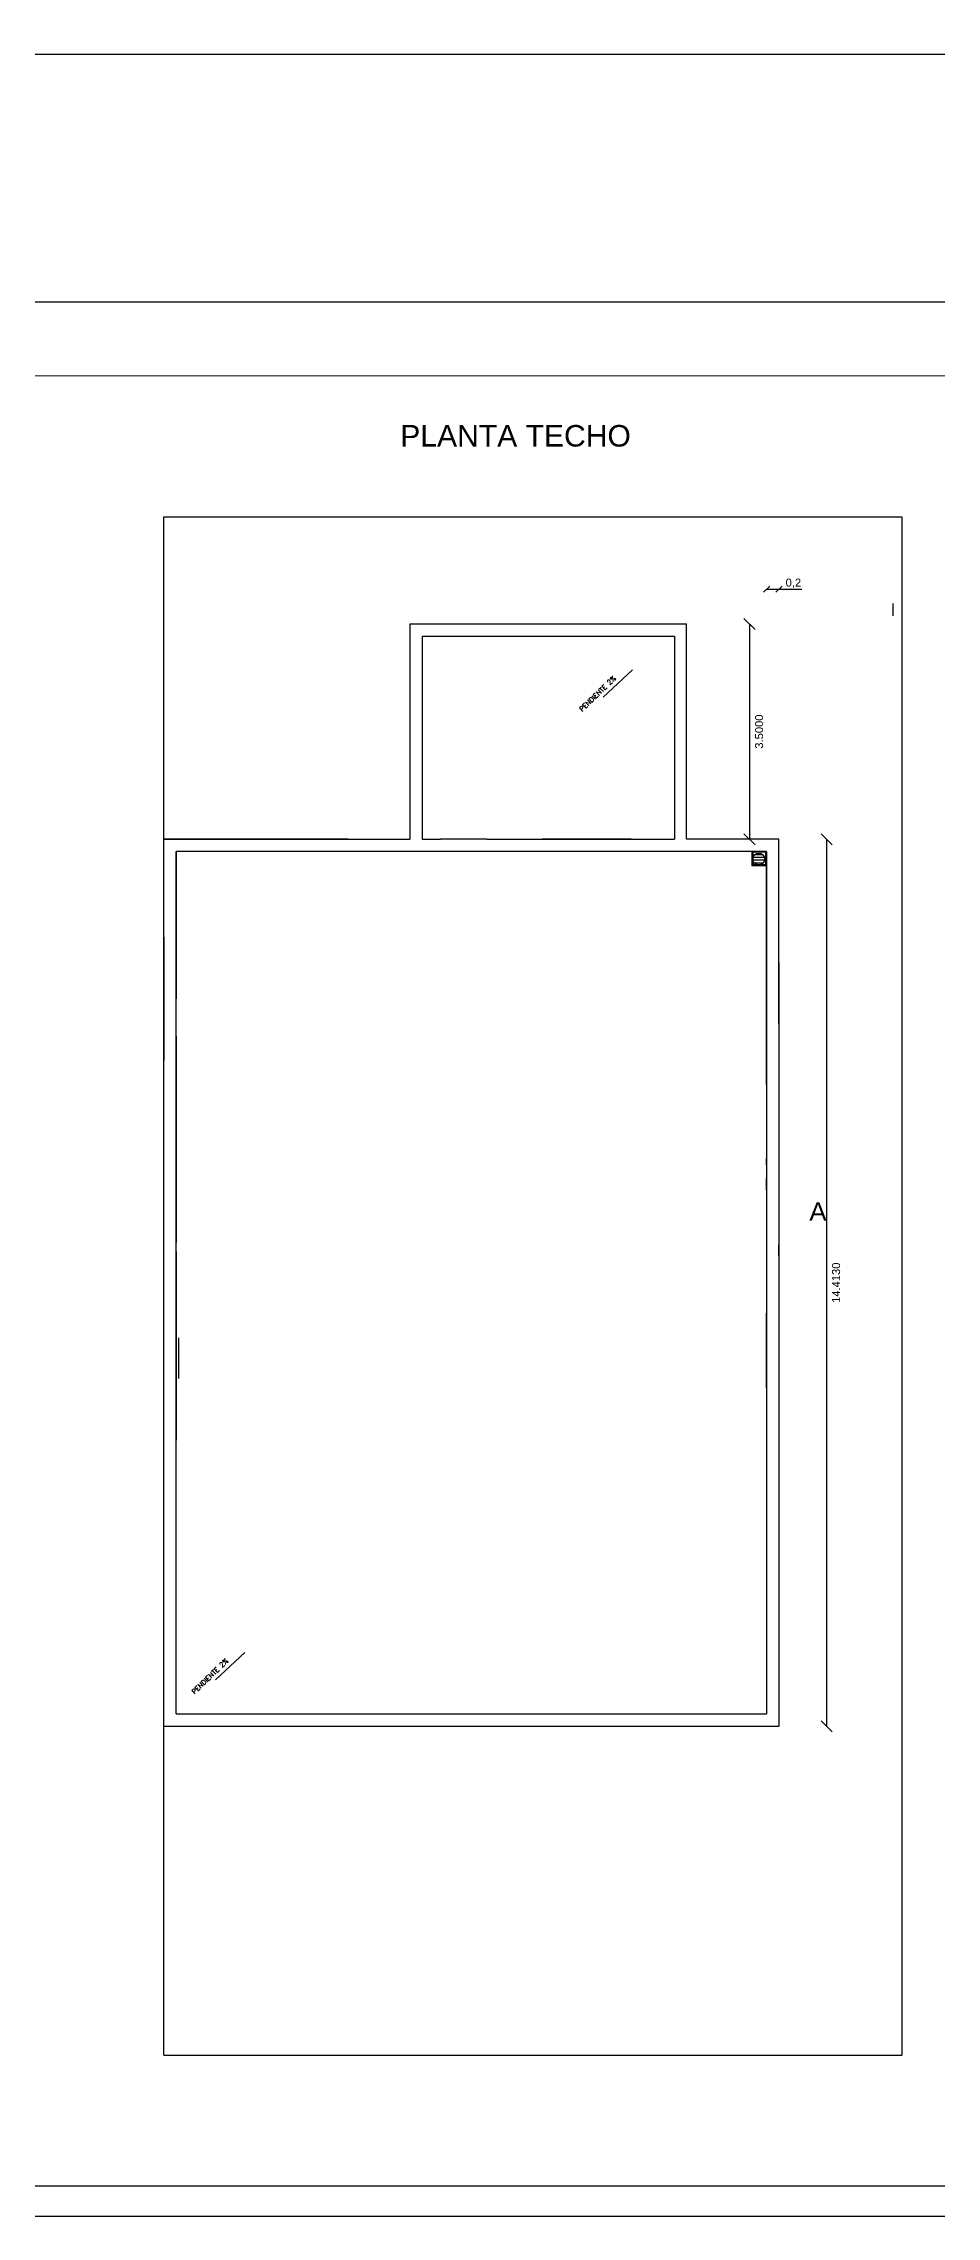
# Model space of a CAD drawing. Header units: millimetres. Extents: x 2439 to 2849, y 1282 to 1398.
# Drawn here: x 2491.51 to 2506.03, y 1326.82 to 1362.14 of the extents above; entities that cross this region are included whole.
import ezdxf

# ---------------------------------------------------------------- set-up
doc = ezdxf.new("R2010")
doc.units = ezdxf.units.MM
for name, color, linetype in [('01-02-Arquitectura-duplex-valle-cr$0$FINAS', 1, 'Continuous'), ('01-02-Arquitectura-duplex-valle-cr$0$TEXTO REFERENCIAS', 144, 'Continuous'), ('Muro', 3, 'Continuous')]:
    doc.layers.add(name, color=color, linetype=linetype)
doc.styles.add('01-02-Arquitectura-duplex-valle-cr$0$ROMANS', font='romans.shx', dxfattribs={"width": 0.85})
doc.styles.get("Standard").update_dxf_attribs({"font": 'arial.ttf'})
doc.dimstyles.new('Joel', dxfattribs={"dimtxt": 0.13, "dimasz": 0.1, "dimexe": 1.25, "dimexo": 0.625, "dimgap": 0.0176, "dimtad": 1, "dimtxsty": 'Standard', "dimblk": 'OBLIQUE', "dimcen": 2.5, "dimse1": 1, "dimse2": 1, "dimclre": 256, "dimadec": 0, "dimazin": 0, "dimtfac": 1, "dimtmove": 0, "dimatfit": 3, "dimldrblk": 'OBLIQUE', "dimfxl": 1, "dimarcsym": 0})
doc.dimstyles.get("Standard").update_dxf_attribs({"dimtxt": 0.13, "dimasz": 0.18, "dimexe": 0.18, "dimexo": 0.0625, "dimgap": 0.09, "dimtad": 2, "dimdec": 4, "dimzin": 0, "dimdsep": 46, "dimtxsty": 'Standard', "dimblk": 'OBLIQUE', "dimcen": 0.09, "dimse1": 1, "dimse2": 1, "dimadec": 0, "dimazin": 0, "dimtfac": 1, "dimtdec": 4, "dimtofl": 0, "dimtmove": 1, "dimatfit": 0, "dimldrblk": 'OBLIQUE', "dimfxl": 1, "dimtolj": 1, "dimtzin": 0, "dimarcsym": 0})

# ---------------------------------------------------------------- blocks, each defined once
blk = doc.blocks.new('_Oblique')
at = {"color": 0, "linetype": 'ByBlock', "lineweight": -2}
blk.add_line((-0.5, -0.5), (0.5, 0.5), dxfattribs=at)
blk = doc.blocks.new('*D70')
at = {"color": 0, "lineweight": -2, "transparency": 16777216}
blk.add_line((2502.988, 1352.704), (2502.988, 1349.204), dxfattribs=at)
at = {"layer": 'Defpoints', "color": 0, "transparency": 16777216}
for p in [(2501.966, 1352.704), (2501.966, 1349.204), (2502.988, 1349.204)]:
    blk.add_point(p, dxfattribs=at)
at = {"color": 0, "lineweight": -2, "transparency": 16777216, "xscale": 0.18, "yscale": 0.18, "zscale": 0.18}
for p, rotation in [((2502.988, 1352.704), 90), ((2502.988, 1349.204), 270)]:
    blk.add_blockref('_Oblique', p, dxfattribs=dict(at, rotation=rotation))
at = {"color": 0, "transparency": 16777216, "insert": (2503.144, 1350.954), "char_height": 0.13, "attachment_point": 5, "rotation": 90}
blk.add_mtext('\\A1;3.5000', dxfattribs=at)
blk = doc.blocks.new('*D71')
at = {"color": 0, "lineweight": -2, "transparency": 16777216}
blk.add_line((2504.24, 1349.204), (2504.24, 1334.791), dxfattribs=at)
at = {"layer": 'Defpoints', "color": 0, "transparency": 16777216}
for p in [(2503.466, 1349.204), (2503.466, 1334.791), (2504.24, 1334.791)]:
    blk.add_point(p, dxfattribs=at)
at = {"color": 0, "lineweight": -2, "transparency": 16777216, "xscale": 0.18, "yscale": 0.18, "zscale": 0.18}
for p, rotation in [((2504.24, 1349.204), 90), ((2504.24, 1334.791), 270)]:
    blk.add_blockref('_Oblique', p, dxfattribs=dict(at, rotation=rotation))
at = {"color": 0, "transparency": 16777216, "insert": (2504.396, 1341.998), "char_height": 0.13, "attachment_point": 5, "rotation": 90}
blk.add_mtext('\\A1;14.4130', dxfattribs=at)
blk = doc.blocks.new('*D72')
at = {"color": 0, "lineweight": -2, "transparency": 16777216}
for p, q in [((2503.266, 1353.268), (2503.466, 1353.268)), ((2503.466, 1353.268), (2503.836, 1353.268))]:
    blk.add_line(p, q, dxfattribs=at)
at = {"layer": 'Defpoints', "color": 0, "transparency": 16777216}
for p in [(2503.466, 1353.268), (2503.266, 1349.004), (2503.466, 1349.004)]:
    blk.add_point(p, dxfattribs=at)
at = {"color": 0, "lineweight": -2, "transparency": 16777216, "xscale": 0.1, "yscale": 0.1, "zscale": 0.1, "rotation": 180}
blk.add_blockref('_Oblique', (2503.266, 1353.268), dxfattribs=at)
at = {"color": 0, "lineweight": -2, "transparency": 16777216, "xscale": 0.1, "yscale": 0.1, "zscale": 0.1}
blk.add_blockref('_Oblique', (2503.466, 1353.268), dxfattribs=at)
at = {"color": 0, "transparency": 16777216, "insert": (2503.701, 1353.363), "char_height": 0.13, "attachment_point": 5}
blk.add_mtext('0,2', dxfattribs=at)
blk = doc.blocks.new('rioja-pt$0$PPA PLUVIAL')
for p, q in [((-0.113, 0.112), (-0.113, -0.113)), ((0.112, 0.112), (-0.113, 0.112)), ((0.093, 0.025), (-0.093, 0.025)), ((0.067, 0.07), (-0.067, 0.07)), ((0.112, 0.112), (0.112, -0.113)), ((0.112, -0.113), (-0.113, -0.113)), ((0.095, -0.02), (-0.095, -0.02)), ((0.072, -0.065), (-0.072, -0.065))]:
    blk.add_line(p, q)
blk.add_circle((0, 0), 0.0967)
blk = doc.blocks.new('*D117')
at = {"color": 0, "lineweight": -2, "transparency": 16777216}
blk.add_line((2585.518, 1361.955), (2469.547, 1361.955), dxfattribs=at)
at = {"layer": 'Defpoints', "color": 0, "transparency": 16777216}
for p in [(2469.547, 1361.955), (2469.547, 1357.94), (2585.518, 1357.94)]:
    blk.add_point(p, dxfattribs=at)
at = {"color": 0, "lineweight": -2, "transparency": 16777216, "xscale": 0.1, "yscale": 0.1, "zscale": 0.1, "rotation": 180}
blk.add_blockref('_Oblique', (2469.547, 1361.955), dxfattribs=at)
at = {"color": 0, "lineweight": -2, "transparency": 16777216, "xscale": 0.1, "yscale": 0.1, "zscale": 0.1}
blk.add_blockref('_Oblique', (2585.518, 1361.955), dxfattribs=at)
at = {"color": 0, "transparency": 16777216, "insert": (2527.533, 1362.05), "char_height": 0.13, "attachment_point": 5}
blk.add_mtext('115,97', dxfattribs=at)

msp = doc.modelspace()

# ---------------------------------------------------------------- linework, layer by layer
at = {"linetype": 'Continuous', "ltscale": 0.02}
msp.add_line((2469.54737, 1357.93995), (2535.15284, 1357.93995), dxfattribs=at)
for p, q in [((2474.67603, 1356.73428), (2535.15284, 1356.74419)), ((2493.46591, 1329.4451), (2493.46591, 1354.4451)), ((2493.46591, 1354.4451), (2505.46591, 1354.4451)), ((2505.46591, 1354.4451), (2505.46591, 1329.4451)), ((2505.31726, 1353.03565), (2505.31726, 1352.83565)), ((2497.46591, 1352.70444), (2497.46591, 1349.20444)), ((2497.46591, 1352.70444), (2501.96591, 1352.70444)), ((2497.66591, 1352.50444), (2497.66591, 1349.20444)), ((2497.66591, 1352.50444), (2501.76591, 1352.50444)), ((2501.76591, 1352.50444), (2501.76591, 1350.50444)), ((2501.76591, 1350.50444), (2501.76591, 1349.20444)), ((2493.46591, 1349.20444), (2496.46591, 1349.20444)), ((2493.66591, 1349.20444), (2497.46591, 1349.20444)), ((2496.46591, 1349.00444), (2493.66591, 1349.00444)), ((2493.66591, 1334.99147), (2493.66591, 1349.00444)), ((2498.71591, 1349.00444), (2496.46591, 1349.00444)), ((2497.66591, 1349.20444), (2497.96591, 1349.20444)), ((2498.71591, 1349.20444), (2497.96591, 1349.20444)), ((2498.71591, 1349.00444), (2497.96591, 1349.00444)), ((2498.71591, 1349.00444), (2498.51591, 1349.00444)), ((2501.76591, 1349.00444), (2498.71591, 1349.00444)), ((2499.61591, 1349.20444), (2501.76591, 1349.20444)), ((2501.06591, 1349.20444), (2499.61591, 1349.20444)), ((2499.71591, 1349.00444), (2499.61591, 1349.00444)), ((2501.06591, 1349.00444), (2499.61591, 1349.00444)), ((2499.91591, 1349.00444), (2499.61591, 1349.00444)), ((2499.71591, 1349.00444), (2499.66591, 1349.00444)), ((2503.26591, 1349.00444), (2500.11591, 1349.00444)), ((2503.46591, 1349.20444), (2501.96591, 1349.20444)), ((2503.46591, 1349.20444), (2501.96591, 1349.20444)), ((2503.26591, 1349.00444), (2503.26591, 1334.99147)), ((2503.46591, 1347.20444), (2503.46591, 1343.69161)), ((2503.26591, 1343.91682), (2503.26591, 1344.01853)), ((2503.26591, 1343.50444), (2503.26591, 1343.69161)), ((2503.46591, 1343.69161), (2503.46591, 1334.79147)), ((2503.46591, 1342.42793), (2503.46591, 1342.61663)), ((2493.46591, 1334.79147), (2503.46591, 1334.79147)), ((2493.66591, 1334.99147), (2503.26591, 1334.99147)), ((2493.46591, 1329.4451), (2505.46591, 1329.4451)), ((2474.67355, 1327.32459), (2535.15284, 1327.32459)), ((2535.15284, 1326.82459), (2469.54737, 1326.82459))]:
    msp.add_line(p, q)
at = {"color": 0}
msp.add_line((2493.71294, 1340.44249), (2493.71294, 1341.10064), dxfattribs=at)
for points in [[(2501.96591, 1349.20444), (2501.96591, 1352.70444)], [(2498.71591, 1349.20444), (2501.76591, 1349.20444)], [(2503.26591, 1345.21853), (2503.26591, 1349.00444)], [(2503.46591, 1346.20444), (2503.46591, 1349.20444)]]:
    msp.add_lwpolyline(points)
at = {"lineweight": 0}
msp.add_lwpolyline([(2503.24945, 1348.79572), (2503.24945, 1348.99572), (2503.04945, 1348.99572), (2503.04945, 1348.79572)], close=True, dxfattribs=at)
at = {"layer": '01-02-Arquitectura-duplex-valle-cr$0$FINAS'}
for p, q in [((2500.60774, 1351.51309), (2501.08689, 1351.956)), ((2494.30572, 1335.54696), (2494.78488, 1335.98987))]:
    msp.add_line(p, q, dxfattribs=at)
at = {"layer": 'Muro'}
for p, q in [((2496.46591, 1349.20444), (2493.46591, 1349.20444)), ((2493.46591, 1334.79147), (2493.46591, 1349.20444)), ((2493.66591, 1349.00444), (2493.66591, 1346.61114)), ((2493.46591, 1347.61114), (2493.46591, 1345.61114)), ((2503.26591, 1340.29147), (2503.26591, 1341.50444))]:
    msp.add_line(p, q, dxfattribs=at)
for points in [[(2493.66591, 1346.00444), (2493.66591, 1342.65444)], [(2493.66591, 1342.50444), (2493.66591, 1339.44147)]]:
    msp.add_lwpolyline(points, dxfattribs=at)

# ---------------------------------------------------------------- block references
at = {"lineweight": 0}
msp.add_blockref('rioja-pt$0$PPA PLUVIAL', (2503.13695, 1348.88322), dxfattribs=at)

# ---------------------------------------------------------------- texts
at = {"attachment_point": 1}
for s, width, insert, char_height in [('\\pxt15;PLANTA TECHO', 18.0948402, (2497.31007, 1355.93581), 0.35), ('A', 1.7391325, (2503.96093, 1343.30724), 0.3)]:
    msp.add_mtext_dynamic_manual_height_columns(s, width=width, gutter_width=12.5, heights=[0], dxfattribs=dict(at, insert=insert, char_height=char_height))
at = {"layer": '01-02-Arquitectura-duplex-valle-cr$0$TEXTO REFERENCIAS', "style": '01-02-Arquitectura-duplex-valle-cr$0$ROMANS'}
for p in [(2500.26859, 1351.27279), (2493.96657, 1335.30666)]:
    msp.add_text('PENDIENTE 2%', height=0.0795743, rotation=44.060297, dxfattribs=at).set_placement(p)

# ---------------------------------------------------------------- dimensions: what is measured, and where the dimension line sits
dim = msp.add_linear_dim(base=(2469.54737, 1361.95471), p1=(2585.5182, 1357.93995), p2=(2469.54737, 1357.93995), dimstyle='Joel', override={"dimfxl": 0.1, "dimarcsym": 2})
dim.commit()
dim.dimension.update_dxf_attribs({"geometry": '*D117', "text_midpoint": (2527.53279, 1362.05043)})
dim = msp.add_linear_dim(base=(2503.46591, 1353.26751), p1=(2503.26591, 1349.00444), p2=(2503.46591, 1349.00444), dimstyle='Joel')
dim.commit()
dim.dimension.update_dxf_attribs({"geometry": '*D72', "text_midpoint": (2503.70119, 1353.36323)})
for base, p1, p2, picture, middle in [((2502.98785, 1349.20444), (2501.96591, 1352.70444), (2501.96591, 1349.20444), '*D70', (2503.14427, 1350.95444)), ((2504.23959, 1334.79147), (2503.46591, 1349.20444), (2503.46591, 1334.79147), '*D71', (2504.39601, 1341.99796))]:
    dim = msp.add_linear_dim(base=base, p1=p1, p2=p2, angle=90, dimstyle='Standard')
    dim.commit()
    dim.dimension.update_dxf_attribs({"geometry": picture, "text_midpoint": middle})

doc.saveas('drawing.dxf')
